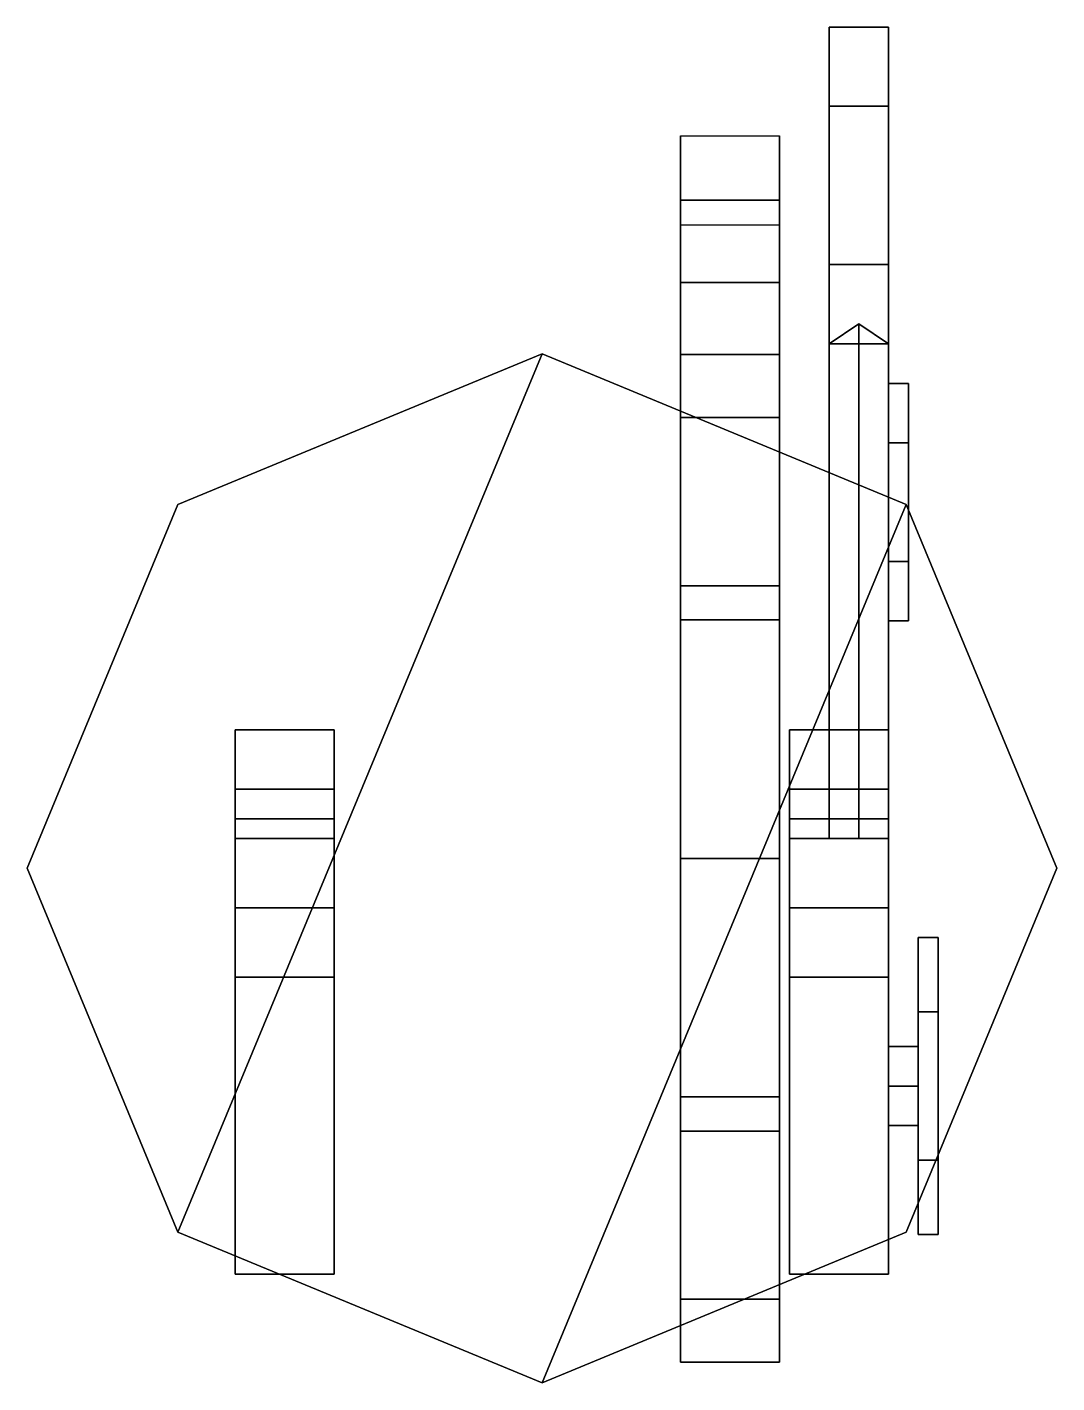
# Model space of a CAD drawing. Extents: x -0.52 to 0.52, y -0.52 to 0.85.
import ezdxf

# ---------------------------------------------------------------- set-up
doc = ezdxf.new("R2010")
doc.units = 0
doc.layers.add('TURRET', color=2, linetype='CONTINUOUS')

msp = doc.modelspace()

# ---------------------------------------------------------------- linework, layer by layer
at = {"layer": 'TURRET'}
for points in [[(0.29, 0.85, 1.04), (0.29, 0.77, 1.1786), (0.35, 0.77, 1.1786), (0.35, 0.85, 1.04)], [(0.29, 0.85, 1.04), (0.29, 0.53, 1.04), (0.29, 0.61, 1.1786), (0.29, 0.77, 1.1786)], [(0.29, 0.77, 0.9014), (0.29, 0.85, 1.04), (0.35, 0.85, 1.04), (0.35, 0.77, 0.9014)], [(0.29, 0.77, 0.9014), (0.29, 0.61, 0.9014), (0.29, 0.53, 1.04), (0.29, 0.85, 1.04)], [(0.35, 0.77, 1.1786), (0.35, 0.61, 1.1786), (0.35, 0.53, 1.04), (0.35, 0.85, 1.04)], [(0.35, 0.85, 1.04), (0.35, 0.53, 1.04), (0.35, 0.61, 0.9014), (0.35, 0.77, 0.9014)], [(0.29, 0.61, 0.9014), (0.29, 0.77, 0.9014), (0.35, 0.77, 0.9014), (0.35, 0.61, 0.9014)], [(0.29, 0.77, 1.1786), (0.29, 0.61, 1.1786), (0.35, 0.61, 1.1786), (0.35, 0.77, 1.1786)], [(0.14, 0.6752, 1.5445), (0.14, 0.74, 1.85), (0.24, 0.74, 1.85), (0.24, 0.6752, 1.5445)], [(0.14, 0.592, 1.5789), (0.14, 0.65, 1.85), (0.14, 0.74, 1.85), (0.14, 0.6752, 1.5445)], [(0.24, 0.6752, 1.5445), (0.24, 0.74, 1.85), (0.24, 0.65, 1.85), (0.24, 0.592, 1.5789)], [(0.14, 0.5191, 1.3109), (0.14, 0.6752, 1.5445), (0.24, 0.6752, 1.5445), (0.24, 0.5191, 1.3109)], [(0.14, 0.4555, 1.3745), (0.14, 0.592, 1.5789), (0.14, 0.6752, 1.5445), (0.14, 0.5191, 1.3109)], [(0.24, 0.5191, 1.3109), (0.24, 0.6752, 1.5445), (0.24, 0.592, 1.5789), (0.24, 0.4555, 1.3745)], [(0.24, 0.65, 1.85), (0.14, 0.65, 1.85), (0.14, 0.592, 1.5789), (0.24, 0.592, 1.5789)], [(0.29, 0.61, 1.1786), (0.29, 0.53, 1.04), (0.35, 0.53, 1.04), (0.35, 0.61, 1.1786)], [(0.29, 0.53, 1.04), (0.29, 0.61, 0.9014), (0.35, 0.61, 0.9014), (0.35, 0.53, 1.04)], [(0.24, 0.592, 1.5789), (0.14, 0.592, 1.5789), (0.14, 0.4555, 1.3745), (0.24, 0.4555, 1.3745)], [(0.29, 0.03, 1.04), (0.32, 0.03, 1.07), (0.32, 0.55, 1.07), (0.29, 0.53, 1.04)], [(0.32, 0.03, 1.01), (0.29, 0.03, 1.04), (0.29, 0.53, 1.04), (0.32, 0.55, 1.01)], [(0.32, 0.03, 1.07), (0.35, 0.03, 1.04), (0.35, 0.53, 1.04), (0.32, 0.55, 1.07)], [(0.35, 0.03, 1.04), (0.32, 0.03, 1.01), (0.32, 0.55, 1.01), (0.35, 0.53, 1.04)], [(-0.3677, -0.3677, 0.24), (0, 0.52, 0.24), (-0.3677, 0.3677, 0.24), (-0.52, 0, 0.24)], [(0, -0.52, 0.24), (0.3677, 0.3677, 0.24), (0, 0.52, 0.24), (-0.3677, -0.3677, 0.24)], [(0, 0.52), (-0.3677, 0.3677), (-0.3677, 0.3677, 0.24), (0, 0.52, 0.24)], [(0.3677, 0.3677), (0, 0.52), (0, 0.52, 0.24), (0.3677, 0.3677, 0.24)], [(0.14, 0.2855, 1.1548), (0.14, 0.5191, 1.3109), (0.24, 0.5191, 1.3109), (0.24, 0.2855, 1.1548)], [(0.14, 0.2511, 1.238), (0.14, 0.4555, 1.3745), (0.14, 0.5191, 1.3109), (0.14, 0.2855, 1.1548)], [(0.24, 0.2855, 1.1548), (0.24, 0.5191, 1.3109), (0.24, 0.4555, 1.3745), (0.24, 0.2511, 1.238)], [(0.35, 0.49, 1.05), (0.35, 0.43, 1.1539), (0.37, 0.43, 1.1539), (0.37, 0.49, 1.05)], [(0.35, 0.49, 1.05), (0.35, 0.25, 1.05), (0.35, 0.31, 1.1539), (0.35, 0.43, 1.1539)], [(0.35, 0.43, 0.9461), (0.35, 0.49, 1.05), (0.37, 0.49, 1.05), (0.37, 0.43, 0.9461)], [(0.35, 0.43, 0.9461), (0.35, 0.31, 0.9461), (0.35, 0.25, 1.05), (0.35, 0.49, 1.05)], [(0.37, 0.43, 1.1539), (0.37, 0.31, 1.1539), (0.37, 0.25, 1.05), (0.37, 0.49, 1.05)], [(0.37, 0.49, 1.05), (0.37, 0.25, 1.05), (0.37, 0.31, 0.9461), (0.37, 0.43, 0.9461)], [(0.24, 0.4555, 1.3745), (0.14, 0.4555, 1.3745), (0.14, 0.2511, 1.238), (0.24, 0.2511, 1.238)], [(0.35, 0.31, 0.9461), (0.35, 0.43, 0.9461), (0.37, 0.43, 0.9461), (0.37, 0.31, 0.9461)], [(0.35, 0.43, 1.1539), (0.35, 0.31, 1.1539), (0.37, 0.31, 1.1539), (0.37, 0.43, 1.1539)], [(-0.3677, 0.3677), (-0.52, 0), (-0.52, 0, 0.24), (-0.3677, 0.3677, 0.24)], [(0.3677, -0.3677, 0.24), (0.52, 0, 0.24), (0.3677, 0.3677, 0.24), (0, -0.52, 0.24)], [(0.52, 0), (0.3677, 0.3677), (0.3677, 0.3677, 0.24), (0.52, 0, 0.24)], [(0.35, 0.31, 1.1539), (0.35, 0.25, 1.05), (0.37, 0.25, 1.05), (0.37, 0.31, 1.1539)], [(0.35, 0.25, 1.05), (0.35, 0.31, 0.9461), (0.37, 0.31, 0.9461), (0.37, 0.25, 1.05)], [(0.14, 0.01, 1.1), (0.14, 0.2855, 1.1548), (0.24, 0.2855, 1.1548), (0.24, 0.01, 1.1)], [(0.14, 0.01, 1.19), (0.14, 0.2511, 1.238), (0.14, 0.2855, 1.1548), (0.14, 0.01, 1.1)], [(0.24, 0.01, 1.1), (0.24, 0.2855, 1.1548), (0.24, 0.2511, 1.238), (0.24, 0.01, 1.19)], [(0.24, 0.2511, 1.238), (0.14, 0.2511, 1.238), (0.14, 0.01, 1.19), (0.24, 0.01, 1.19)], [(-0.21, 0.08, 0.63), (-0.21, 0.14, 0.24), (-0.31, 0.14, 0.24), (-0.31, 0.08, 0.63)], [(-0.31, 0.08, 0.63), (-0.31, 0.14, 0.24), (-0.31, -0.41, 0.24), (-0.31, 0.03, 0.95)], [(-0.21, 0.14, 1.79), (-0.21, 0.05, 1.44), (-0.31, 0.05, 1.44), (-0.31, 0.14, 1.79)], [(-0.31, 0.14, 1.79), (-0.31, 0.05, 1.44), (-0.31, -0.41, 1.44), (-0.31, -0.11, 1.79)], [(-0.31, 0.08, 1.89), (-0.31, 0.14, 1.79), (-0.31, -0.11, 1.79), (-0.31, -0.04, 1.89)], [(-0.21, 0.08, 1.89), (-0.21, 0.14, 1.79), (-0.31, 0.14, 1.79), (-0.31, 0.08, 1.89)], [(-0.21, -0.41, 0.24), (-0.21, 0.14, 0.24), (-0.21, 0.08, 0.63), (-0.21, 0.03, 0.95)], [(-0.21, -0.41, 1.44), (-0.21, 0.05, 1.44), (-0.21, 0.14, 1.79), (-0.21, -0.11, 1.79)], [(-0.21, -0.11, 1.79), (-0.21, 0.14, 1.79), (-0.21, 0.08, 1.89), (-0.21, -0.04, 1.89)], [(0.35, 0.08, 0.63), (0.35, 0.14, 0.24), (0.25, 0.14, 0.24), (0.25, 0.08, 0.63)], [(0.25, 0.08, 0.63), (0.25, 0.14, 0.24), (0.25, -0.41, 0.24), (0.25, 0.03, 0.95)], [(0.35, 0.14, 1.79), (0.35, 0.05, 1.44), (0.25, 0.05, 1.44), (0.25, 0.14, 1.79)], [(0.25, 0.14, 1.79), (0.25, 0.05, 1.44), (0.25, -0.41, 1.44), (0.25, -0.11, 1.79)], [(0.25, 0.08, 1.89), (0.25, 0.14, 1.79), (0.25, -0.11, 1.79), (0.25, -0.04, 1.89)], [(0.35, 0.08, 1.89), (0.35, 0.14, 1.79), (0.25, 0.14, 1.79), (0.25, 0.08, 1.89)], [(0.35, -0.41, 0.24), (0.35, 0.14, 0.24), (0.35, 0.08, 0.63), (0.35, 0.03, 0.95)], [(0.35, -0.41, 1.44), (0.35, 0.05, 1.44), (0.35, 0.14, 1.79), (0.35, -0.11, 1.79)], [(0.35, -0.11, 1.79), (0.35, 0.14, 1.79), (0.35, 0.08, 1.89), (0.35, -0.04, 1.89)], [(-0.21, 0.03, 0.95), (-0.21, 0.08, 0.63), (-0.31, 0.08, 0.63), (-0.31, 0.03, 0.95)], [(-0.21, -0.04, 1.89), (-0.21, 0.08, 1.89), (-0.31, 0.08, 1.89), (-0.31, -0.04, 1.89)], [(0.35, 0.03, 0.95), (0.35, 0.08, 0.63), (0.25, 0.08, 0.63), (0.25, 0.03, 0.95)], [(0.35, -0.04, 1.89), (0.35, 0.08, 1.89), (0.25, 0.08, 1.89), (0.25, -0.04, 1.89)], [(-0.21, 0.05, 1.44), (-0.21, 0.03, 1.09), (-0.31, 0.03, 1.09), (-0.31, 0.05, 1.44)], [(-0.31, 0.05, 1.44), (-0.31, 0.03, 1.09), (-0.31, -0.41, 1.09), (-0.31, -0.41, 1.44)], [(-0.21, -0.41, 1.09), (-0.21, 0.03, 1.09), (-0.21, 0.05, 1.44), (-0.21, -0.41, 1.44)], [(0.35, 0.05, 1.44), (0.35, 0.03, 1.09), (0.25, 0.03, 1.09), (0.25, 0.05, 1.44)], [(0.25, 0.05, 1.44), (0.25, 0.03, 1.09), (0.25, -0.41, 1.09), (0.25, -0.41, 1.44)], [(0.35, -0.41, 1.09), (0.35, 0.03, 1.09), (0.35, 0.05, 1.44), (0.35, -0.41, 1.44)], [(-0.31, 0.03, 1.09), (-0.31, 0.03, 0.95), (-0.31, -0.41, 0.24), (-0.31, -0.41, 1.09)], [(-0.21, 0.03, 1.09), (-0.21, 0.03, 0.95), (-0.31, 0.03, 0.95), (-0.31, 0.03, 1.09)], [(-0.21, -0.41, 0.24), (-0.21, 0.03, 0.95), (-0.21, 0.03, 1.09), (-0.21, -0.41, 1.09)], [(0.25, 0.03, 1.09), (0.25, 0.03, 0.95), (0.25, -0.41, 0.24), (0.25, -0.41, 1.09)], [(0.35, 0.03, 1.09), (0.35, 0.03, 0.95), (0.25, 0.03, 0.95), (0.25, 0.03, 1.09)], [(0.35, -0.41, 0.24), (0.35, 0.03, 0.95), (0.35, 0.03, 1.09), (0.35, -0.41, 1.09)], [(0.14, -0.2655, 1.1548), (0.14, 0.01, 1.1), (0.24, 0.01, 1.1), (0.24, -0.2655, 1.1548)], [(0.14, -0.2311, 1.238), (0.14, 0.01, 1.19), (0.14, 0.01, 1.1), (0.14, -0.2655, 1.1548)], [(0.24, 0.01, 1.19), (0.14, 0.01, 1.19), (0.14, -0.2311, 1.238), (0.24, -0.2311, 1.238)], [(0.24, -0.2655, 1.1548), (0.24, 0.01, 1.1), (0.24, 0.01, 1.19), (0.24, -0.2311, 1.238)], [(-0.52, 0), (-0.3677, -0.3677), (-0.3677, -0.3677, 0.24), (-0.52, 0, 0.24)], [(0.3677, -0.3677), (0.52, 0), (0.52, 0, 0.24), (0.3677, -0.3677, 0.24)], [(-0.31, -0.04, 1.89), (-0.31, -0.11, 1.79), (-0.21, -0.11, 1.79), (-0.21, -0.04, 1.89)], [(0.25, -0.04, 1.89), (0.25, -0.11, 1.79), (0.35, -0.11, 1.79), (0.35, -0.04, 1.89)], [(0.38, -0.07, 1.39), (0.38, -0.145, 1.5199), (0.4, -0.145, 1.5199), (0.4, -0.07, 1.39)], [(0.38, -0.295, 1.5199), (0.38, -0.145, 1.5199), (0.38, -0.07, 1.39), (0.38, -0.37, 1.39)], [(0.38, -0.145, 1.2601), (0.38, -0.07, 1.39), (0.4, -0.07, 1.39), (0.4, -0.145, 1.2601)], [(0.38, -0.37, 1.39), (0.38, -0.07, 1.39), (0.38, -0.145, 1.2601), (0.38, -0.295, 1.2601)], [(0.4, -0.145, 1.5199), (0.4, -0.295, 1.5199), (0.4, -0.37, 1.39), (0.4, -0.07, 1.39)], [(0.4, -0.07, 1.39), (0.4, -0.37, 1.39), (0.4, -0.295, 1.2601), (0.4, -0.145, 1.2601)], [(-0.31, -0.11, 1.79), (-0.31, -0.41, 1.44), (-0.21, -0.41, 1.44), (-0.21, -0.11, 1.79)], [(0.25, -0.11, 1.79), (0.25, -0.41, 1.44), (0.35, -0.41, 1.44), (0.35, -0.11, 1.79)], [(0.38, -0.295, 1.2601), (0.38, -0.145, 1.2601), (0.4, -0.145, 1.2601), (0.4, -0.295, 1.2601)], [(0.38, -0.145, 1.5199), (0.38, -0.295, 1.5199), (0.4, -0.295, 1.5199), (0.4, -0.145, 1.5199)], [(0.35, -0.18, 1.39), (0.35, -0.22, 1.43), (0.38, -0.22, 1.43), (0.38, -0.18, 1.39)], [(0.35, -0.22, 1.35), (0.35, -0.18, 1.39), (0.38, -0.18, 1.39), (0.38, -0.22, 1.35)], [(0.14, -0.4355, 1.3745), (0.14, -0.2311, 1.238), (0.14, -0.2655, 1.1548), (0.14, -0.4991, 1.3109)], [(0.24, -0.2311, 1.238), (0.14, -0.2311, 1.238), (0.14, -0.4355, 1.3745), (0.24, -0.4355, 1.3745)], [(0.24, -0.4991, 1.3109), (0.24, -0.2655, 1.1548), (0.24, -0.2311, 1.238), (0.24, -0.4355, 1.3745)], [(0.35, -0.22, 1.43), (0.35, -0.26, 1.39), (0.38, -0.26, 1.39), (0.38, -0.22, 1.43)], [(0.35, -0.26, 1.39), (0.35, -0.22, 1.35), (0.38, -0.22, 1.35), (0.38, -0.26, 1.39)], [(0.14, -0.4991, 1.3109), (0.14, -0.2655, 1.1548), (0.24, -0.2655, 1.1548), (0.24, -0.4991, 1.3109)], [(0.38, -0.295, 1.5199), (0.38, -0.37, 1.39), (0.4, -0.37, 1.39), (0.4, -0.295, 1.5199)], [(0.38, -0.37, 1.39), (0.38, -0.295, 1.2601), (0.4, -0.295, 1.2601), (0.4, -0.37, 1.39)], [(-0.3677, -0.3677), (0, -0.52), (0, -0.52, 0.24), (-0.3677, -0.3677, 0.24)], [(0, -0.52), (0.3677, -0.3677), (0.3677, -0.3677, 0.24), (0, -0.52, 0.24)], [(-0.31, -0.41, 1.09), (-0.31, -0.41, 0.24), (-0.21, -0.41, 0.24), (-0.21, -0.41, 1.09)], [(-0.31, -0.41, 1.44), (-0.31, -0.41, 1.09), (-0.21, -0.41, 1.09), (-0.21, -0.41, 1.44)], [(0.25, -0.41, 1.09), (0.25, -0.41, 0.24), (0.35, -0.41, 0.24), (0.35, -0.41, 1.09)], [(0.25, -0.41, 1.44), (0.25, -0.41, 1.09), (0.35, -0.41, 1.09), (0.35, -0.41, 1.44)], [(0.24, -0.4355, 1.3745), (0.14, -0.4355, 1.3745), (0.14, -0.4991, 1.3109), (0.24, -0.4991, 1.3109)]]:
    msp.add_3dface(points, dxfattribs=at)

doc.saveas('drawing.dxf')
